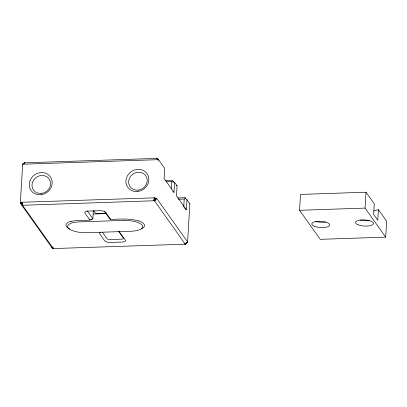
<?xml version="1.0" encoding="UTF-8"?>
<svg xmlns="http://www.w3.org/2000/svg" width="407" height="407" viewBox="0 0 407 407"><rect width="100%" height="100%" fill="white"/><g stroke="black" fill="none" stroke-linecap="round" stroke-linejoin="round"><path stroke-width="0.61" d="M166.219 181.802L171.84 181.614L174.572 182.316L173.977 192.369L164.077 178.429L164.672 168.376L159.061 160.48L156.975 158.394L24.873 162.82L23.057 163.721L22.67 165.161M185.216 244.052L187.505 242.282L185.195 244.103L154.563 200.89L154.111 200.753L154.217 197.868L153.963 200.748L22.477 205.301L53.353 248.565L184.793 244.215L187.251 242.491L185.139 244.144L186.849 242.664A2.818 0.962 3.4 0 0 187.51 241.814L156.909 198.733A2.818 0.962 3.4 0 0 153.49 197.858L22.477 202.248A2.818 0.962 3.4 0 0 20.436 203.312L51.038 246.388A2.818 0.962 3.4 0 0 51.745 246.861L53.632 248.606M22.492 205.352L20.35 203.057L22.624 164.789M70.915 221.428C77.793 219.77 85.032 221.138 91.885 219.648L92.862 218.722L93.33 210.857M171.408 188.94L171.84 181.614M174.572 182.316L177.05 185.801L176.455 195.853L186.355 209.793L186.955 199.74L184.895 197.695L177.91 197.929M183.75 206.975L184.218 199.038L185.648 198.331M184.926 244.205L187.591 242.053L189.86 203.876L186.955 199.74M378.398 209.646L386.65 221.26L385.709 237.139L320.202 239.331L299.567 210.292L300.514 194.414L366.02 192.216L374.272 203.831L373.641 214.418L377.772 220.228L378.398 209.646L373.733 210.948M385.709 237.139L365.074 208.094L366.02 192.216M154.111 200.753L154.945 197.944L154.253 200.773L154.563 200.89L156.634 198.489L154.487 200.844L156.196 198.265L154.38 200.804L155.622 198.077L154.253 200.773L153.963 200.748M100.219 232.163L99.629 233.689L104.716 240.852A5.072 1.73 3.4 0 0 110.867 242.43L121.785 242.063A5.072 1.73 3.4 0 0 125.463 240.161L118.981 231.43M185.048 244.18L186.849 242.664M185.2 244.002L187.591 242.053M23.057 163.721L24.873 162.82L22.934 163.945M22.878 164.052L24.873 162.82L23.184 163.812M189.438 203.749L189.86 203.876M23.255 163.853L24.623 164.148L155.876 159.748L157.931 159.198M165.267 180.515L171.612 180.301L172.746 180.591L173.708 181.949M178.505 199.232L184.218 199.038M105.845 213.405L98.57 213.65A2.818 0.962 3.4 0 1 95.152 212.769L93.722 210.755M93.234 214.021L106.522 213.578M299.567 210.292L365.074 208.094M90.675 219.688L91.885 219.648M104.304 211.228L109.239 218.172L110.745 219.444C119.994 219.078 129.558 218.254 138.563 220.986M53.78 248.606L53.149 248.479L51.307 246.637L53.093 248.433M176.297 185.165L177.05 185.801M157.59 159.351L156.975 158.394L158.125 159.412M158.384 160.378L156.975 158.394L158.221 159.513M20.35 203.057L22.497 205.255L20.457 202.813L22.553 205.209L20.747 202.6L22.644 205.174L21.205 202.427L22.767 205.153L21.795 202.304L22.899 205.143M172.858 191.163L173.977 192.369M184.493 207.784L186.355 209.793M53.149 248.479L51.862 246.901M156.975 158.394L157.707 159.305M52.508 247.405L53.353 248.565L53.017 247.624M184.895 197.695L185.551 198.621M110.745 219.444L105.657 212.276A5.072 1.73 3.4 0 0 99.506 210.699L88.589 211.065A5.072 1.73 3.4 0 0 84.91 212.973L90.003 220.136M118.468 231.171L123.402 238.115A2.818 0.962 3.4 0 1 121.362 239.174L110.445 239.54A2.818 0.962 3.4 0 1 107.026 238.665L102.447 232.214M87.22 210.785L92.862 218.722M186.355 242.781A2.818 0.962 3.4 0 1 186.147 242.816M138.512 220.706A17.481 5.947 3.4 0 1 141.239 228.846M69.887 229.126A17.481 5.947 3.4 0 1 71.271 221.164M325.503 222.069A9.02 3.073 3.4 0 1 315.527 221.271M369.174 220.604A9.02 3.073 3.4 0 1 360.17 220.085M123.173 220.411L79.502 221.876A15.787 5.372 3.4 0 0 68.066 227.808A15.787 5.372 3.4 0 0 87.205 232.718L130.876 231.257A15.787 5.372 3.4 0 0 142.308 225.32A15.787 5.372 3.4 0 0 123.173 220.411M137.703 191.478A11.839 10.74 -35.4 0 0 147.131 173.753A11.839 10.74 -35.4 0 0 127.254 176.094A11.839 10.74 -35.4 0 0 137.703 191.478M41.082 194.719A11.839 10.74 -35.4 0 0 50.509 176.989A11.839 10.74 -35.4 0 0 30.632 179.329A11.839 10.74 -35.4 0 0 41.082 194.719M41.57 193.391A9.585 8.695 -35.4 0 0 49.201 179.039A9.585 8.695 -35.4 0 0 33.104 180.932A9.585 8.695 -35.4 0 0 41.57 193.391M138.192 190.15A9.585 8.695 -35.4 0 0 145.823 175.799A9.585 8.695 -35.4 0 0 129.731 177.696A9.585 8.695 -35.4 0 0 138.192 190.15M314.341 226.246A9.02 3.073 3.4 0 0 329.467 225.743A9.02 3.073 3.4 0 0 318.6 221.347A9.02 3.073 3.4 0 0 314.341 226.246M358.007 224.786A9.02 3.073 3.4 0 0 373.138 224.277A9.02 3.073 3.4 0 0 362.271 219.882A9.02 3.073 3.4 0 0 358.007 224.786"/></g></svg>
